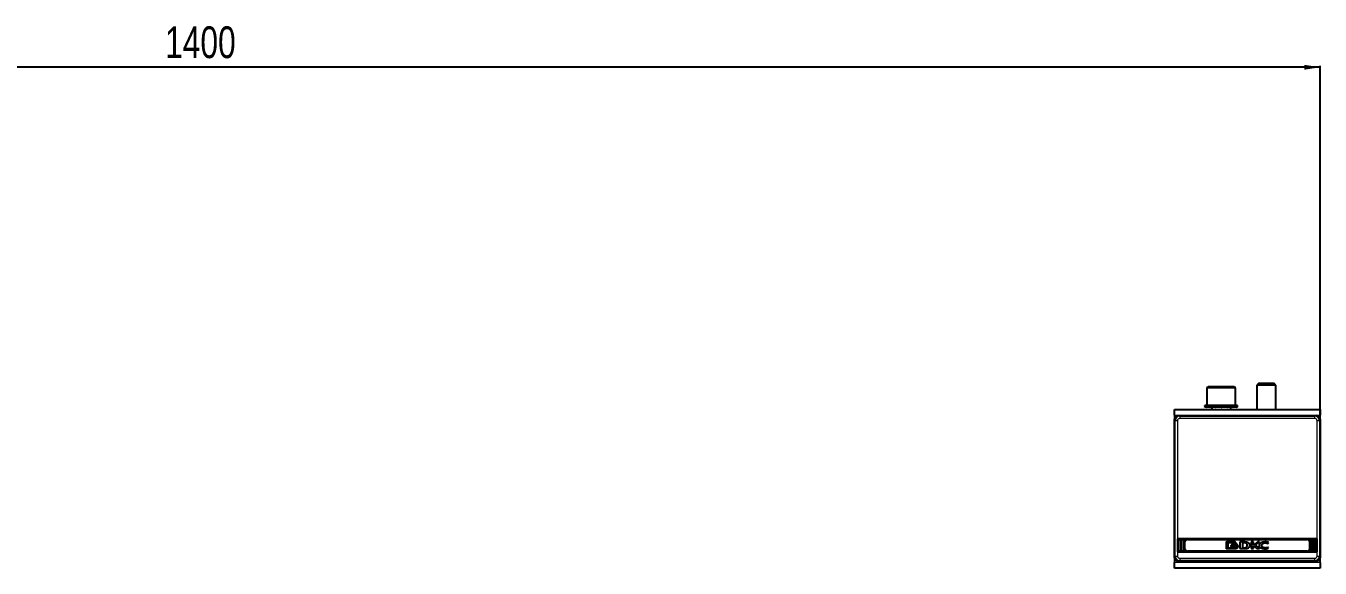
# Model space of a CAD drawing. Header units: millimetres. Extents: x -438 to 4742, y -670 to 658.
# Drawn here: x 379 to 1197, y 195 to 537 of the extents above; entities that cross this region are included whole.
import ezdxf

# ---------------------------------------------------------------- set-up
doc = ezdxf.new("R2010")
doc.units = ezdxf.units.MM
doc.layers.add('FORMAT', color=7, linetype='Continuous')
doc.styles.add('SLDTEXTSTYLE0', font='TXT', dxfattribs={"width": 0.75})
doc.dimstyles.new('SLDDIMSTYLE0', dxfattribs={"dimtxt": 20, "dimasz": 10, "dimexe": 0, "dimexo": 0.0625, "dimgap": 5, "dimtad": 2, "dimdec": 1, "dimrnd": 1e-09, "dimzin": 12, "dimdsep": 46, "dimtxsty": 'SLDTEXTSTYLE0', "dimsah": 1, "dimcen": 0.09, "dimadec": 0, "dimazin": 3, "dimtfac": 1, "dimtofl": 0, "dimtmove": 0, "dimatfit": 3, "dimfxl": 0, "dimfrac": 2, "dimtolj": 1, "dimtzin": 12, "dimarcsym": 0})

# ---------------------------------------------------------------- blocks, each defined once
blk = doc.blocks.new('_D_3')
at = {"layer": 'FORMAT'}
for p, q in [((-203.42, 288.93), (-203.42, 511.86)), ((1196.58, 510.86), (-203.42, 510.86)), ((1196.58, 288.93), (1196.58, 511.86))]:
    blk.add_line(p, q, dxfattribs=at)
for points in [[(-203.42, 510.86), (-193.42, 509.32), (-193.42, 512.4)], [(1196.58, 510.86), (1186.58, 512.4), (1186.58, 509.32)]]:
    blk.add_solid(points, dxfattribs=at)
at = {"layer": 'FORMAT', "insert": (467.02, 536.64), "char_height": 20, "attachment_point": 1, "style": 'SLDTEXTSTYLE0'}
blk.add_mtext('1400', dxfattribs=at)

msp = doc.modelspace()

# ---------------------------------------------------------------- linework, layer by layer
at = {"color": 7, "linetype": 'Continuous', "lineweight": 25}
for p, q in [((1157.65, 311.45), (1156.58, 310.37)), ((1167.5, 311.45), (1157.65, 311.45)), ((1168.58, 310.37), (1167.5, 311.45)), ((1125.08, 308.45), (1125.08, 297.45)), ((1126.08, 309.45), (1134.52, 309.45)), ((1134.52, 309.45), (1142.08, 309.45)), ((1143.08, 297.45), (1143.08, 308.45)), ((1156.58, 310.37), (1156.58, 294.95)), ((1168.58, 310.37), (1156.58, 310.37)), ((1168.58, 294.95), (1168.58, 310.37)), ((1104.58, 291.45), (1104.58, 294.95)), ((1104.58, 294.95), (1196.58, 294.95)), ((1123.83, 297.45), (1123.83, 296.45)), ((1123.83, 297.45), (1123.83, 297.2)), ((1124.65, 297.45), (1123.83, 297.45)), ((1123.83, 297.45), (1123.83, 297.45)), ((1123.83, 296.45), (1123.83, 296.7)), ((1124.65, 296.45), (1123.83, 296.45)), ((1123.83, 296.45), (1123.83, 296.45)), ((1124.65, 297.45), (1124.75, 297.45)), ((1124.65, 296.45), (1124.75, 296.45)), ((1124.75, 297.45), (1124.75, 297.2)), ((1126.9, 297.45), (1124.75, 297.45)), ((1124.75, 296.45), (1124.75, 296.7)), ((1126.9, 296.45), (1124.75, 296.45)), ((1126.9, 297.45), (1127.08, 297.45)), ((1126.9, 296.45), (1127.08, 296.45)), ((1127.08, 297.45), (1127.08, 297.2)), ((1130.25, 297.45), (1127.08, 297.45)), ((1127.08, 296.45), (1127.08, 296.7)), ((1130.25, 296.45), (1127.08, 296.45)), ((1128.08, 296.45), (1128.08, 294.95)), ((1130.25, 297.45), (1130.48, 297.45)), ((1130.25, 296.45), (1130.48, 296.45)), ((1130.48, 297.45), (1130.48, 297.2)), ((1134.18, 297.45), (1130.48, 297.45)), ((1130.48, 296.45), (1130.48, 296.7)), ((1134.18, 296.45), (1130.48, 296.45)), ((1134.18, 297.45), (1134.26, 297.45)), ((1134.18, 296.45), (1134.34, 296.45)), ((1134.34, 296.45), (1134.43, 296.45)), ((1134.38, 297.45), (1134.43, 297.45)), ((1134.43, 297.45), (1134.43, 297.2)), ((1138.09, 297.45), (1134.43, 297.45)), ((1134.43, 296.45), (1134.43, 296.7)), ((1138.09, 296.45), (1134.43, 296.45)), ((1138.09, 297.45), (1138.32, 297.45)), ((1138.09, 296.45), (1138.32, 296.45)), ((1138.32, 297.45), (1138.32, 297.2)), ((1141.4, 297.45), (1138.32, 297.45)), ((1138.32, 296.45), (1138.32, 296.7)), ((1141.4, 296.45), (1138.32, 296.45)), ((1140.08, 294.95), (1140.08, 296.45)), ((1141.4, 297.45), (1141.57, 297.45)), ((1141.4, 296.45), (1141.57, 296.45)), ((1141.57, 297.45), (1141.57, 297.2)), ((1143.59, 297.45), (1141.57, 297.45)), ((1141.57, 296.45), (1141.57, 296.7)), ((1143.59, 296.45), (1141.57, 296.45)), ((1143.59, 297.45), (1143.68, 297.45)), ((1143.59, 296.45), (1143.68, 296.45)), ((1143.68, 297.45), (1143.68, 297.2)), ((1144.33, 297.45), (1143.68, 297.45)), ((1143.68, 296.45), (1143.68, 296.7)), ((1144.33, 296.45), (1143.68, 296.45)), ((1144.33, 296.45), (1144.33, 297.45)), ((1196.58, 294.95), (1196.58, 291.45)), ((1104.58, 291.45), (1104.58, 288.92)), ((1104.58, 288.3), (1104.58, 288.92)), ((1104.58, 202.1), (1104.58, 288.3)), ((1106.85, 291.2), (1107.48, 291.2)), ((1107.48, 291.2), (1143.08, 291.2)), ((1143.08, 291.2), (1143.08, 291.06)), ((1143.58, 290.93), (1157.58, 290.93)), ((1158.08, 291.06), (1158.08, 291.2)), ((1158.08, 291.2), (1193.68, 291.2)), ((1193.68, 291.2), (1194.3, 291.2)), ((1196.58, 288.92), (1196.58, 291.45)), ((1196.58, 288.92), (1196.58, 288.3)), ((1196.58, 288.3), (1196.58, 202.1)), ((1194.68, 213.4), (1106.48, 213.4)), ((1106.48, 213.4), (1106.48, 205.2)), ((1106.98, 205.9), (1106.98, 212.7)), ((1107.18, 212.9), (1108.28, 212.9)), ((1108.48, 212.7), (1108.48, 205.9)), ((1108.98, 205.9), (1108.98, 212.7)), ((1109.18, 212.9), (1110.28, 212.9)), ((1110.48, 212.7), (1110.48, 205.9)), ((1112.98, 212.9), (1188.18, 212.9)), ((1190.68, 212.7), (1190.68, 205.9)), ((1190.88, 212.9), (1191.98, 212.9)), ((1192.18, 205.9), (1192.18, 212.7)), ((1192.68, 212.7), (1192.68, 205.9)), ((1192.88, 212.9), (1193.98, 212.9)), ((1194.18, 205.9), (1194.18, 212.7)), ((1194.68, 205.2), (1194.68, 213.4)), ((1106.48, 205.2), (1194.68, 205.2)), ((1108.28, 205.7), (1107.18, 205.7)), ((1110.28, 205.7), (1109.18, 205.7)), ((1110.98, 207.7), (1110.98, 210.9)), ((1188.18, 205.7), (1112.98, 205.7)), ((1137.15, 210.96), (1137.15, 207.64)), ((1142.83, 211.4), (1137.59, 211.4)), ((1137.59, 207.2), (1142.83, 207.2)), ((1138.56, 211.07), (1142.74, 211.07)), ((1138.56, 207.53), (1138.56, 211.07)), ((1141.02, 207.52), (1138.56, 207.53)), ((1140.3, 209.38), (1140.3, 208.93)), ((1140.3, 208.67), (1140.3, 208.2)), ((1142.74, 211.07), (1142.74, 210.68)), ((1142.74, 210.68), (1143.26, 210.68)), ((1143.26, 210.68), (1143.26, 210.96)), ((1144.75, 208.83), (1144.75, 209.28)), ((1144.75, 208.1), (1144.75, 208.57)), ((1148.72, 211.42), (1145.9, 211.4)), ((1145.9, 211.4), (1145.9, 207.2)), ((1145.9, 207.2), (1148.58, 207.21)), ((1148.52, 210.83), (1147.48, 210.82)), ((1147.48, 210.82), (1147.48, 207.72)), ((1147.48, 207.72), (1148.43, 207.73)), ((1148.58, 207.21), (1148.59, 207.21)), ((1148.59, 207.21), (1148.61, 207.21)), ((1153, 211.4), (1153, 207.2)), ((1154.49, 211.4), (1153, 211.4)), ((1153, 207.2), (1154.51, 207.2)), ((1154.49, 209.43), (1154.49, 211.4)), ((1157.16, 211.4), (1154.49, 209.43)), ((1154.51, 208.96), (1156.52, 207.2)), ((1154.51, 207.2), (1154.51, 208.96)), ((1155.76, 209.54), (1158.29, 211.4)), ((1158.35, 207.2), (1155.76, 209.54)), ((1156.52, 207.2), (1158.35, 207.2)), ((1158.29, 211.4), (1157.16, 211.4)), ((1163.56, 210.38), (1163.75, 210.38)), ((1163.74, 207.43), (1163.93, 207.97)), ((1163.75, 210.38), (1164.01, 211.1)), ((1163.93, 207.97), (1163.77, 207.97)), ((1190.18, 207.7), (1190.18, 210.9)), ((1191.98, 205.7), (1190.88, 205.7)), ((1193.98, 205.7), (1192.88, 205.7)), ((1104.58, 201.47), (1104.58, 202.1)), ((1104.58, 201.47), (1104.58, 198.45)), ((1104.58, 194.95), (1104.58, 198.45)), ((1107.48, 199.2), (1106.85, 199.2)), ((1143.08, 199.2), (1107.48, 199.2)), ((1143.08, 199.2), (1143.08, 199.33)), ((1143.58, 199.47), (1157.58, 199.47)), ((1158.08, 199.33), (1158.08, 199.2)), ((1193.68, 199.2), (1158.08, 199.2)), ((1194.3, 199.2), (1193.68, 199.2)), ((1196.58, 202.1), (1196.58, 201.47)), ((1196.58, 198.45), (1196.58, 201.47)), ((1196.58, 198.45), (1196.58, 194.95)), ((1196.58, 194.95), (1104.58, 194.95))]:
    msp.add_line(p, q, dxfattribs=at)
at = {"color": 8, "linetype": 'Continuous', "lineweight": 18}
for p, q in [((1134.57, 308.45), (1125.08, 308.45)), ((1143.08, 308.45), (1134.57, 308.45)), ((1104.58, 291.45), (1196.58, 291.45)), ((1105.03, 287.85), (1104.58, 288.3)), ((1106.48, 287.85), (1105.03, 287.85)), ((1105.03, 202.55), (1105.03, 287.85)), ((1106.48, 287.85), (1106.48, 213.4)), ((1107.48, 291.2), (1107.93, 290.74)), ((1107.93, 290.74), (1107.93, 289.3)), ((1107.93, 290.74), (1193.23, 290.74)), ((1193.23, 289.3), (1107.93, 289.3)), ((1193.23, 290.74), (1193.68, 291.2)), ((1193.23, 289.3), (1193.23, 290.74)), ((1194.68, 213.4), (1194.68, 287.85)), ((1196.13, 287.85), (1194.68, 287.85)), ((1196.58, 288.3), (1196.13, 287.85)), ((1196.13, 287.85), (1196.13, 202.55)), ((1106.98, 205.9), (1106.98, 212.7)), ((1106.98, 212.7), (1107.08, 212.7)), ((1106.98, 212.7), (1106.98, 212.7)), ((1107.08, 212.7), (1107.08, 205.9)), ((1107.18, 212.8), (1107.18, 212.9)), ((1107.18, 212.9), (1108.28, 212.9)), ((1107.18, 212.9), (1107.18, 212.9)), ((1108.28, 212.8), (1107.18, 212.8)), ((1108.28, 212.8), (1108.28, 212.9)), ((1108.28, 212.9), (1108.28, 212.9)), ((1108.38, 205.9), (1108.38, 212.7)), ((1108.38, 212.7), (1108.48, 212.7)), ((1108.48, 212.7), (1108.48, 205.9)), ((1108.48, 212.7), (1108.48, 212.7)), ((1108.98, 205.9), (1108.98, 212.7)), ((1108.98, 212.7), (1109.08, 212.7)), ((1108.98, 212.7), (1108.98, 212.7)), ((1109.08, 212.7), (1109.08, 205.9)), ((1109.18, 212.8), (1109.18, 212.9)), ((1109.18, 212.9), (1110.28, 212.9)), ((1109.18, 212.9), (1109.18, 212.9)), ((1110.28, 212.8), (1109.18, 212.8)), ((1110.28, 212.8), (1110.28, 212.9)), ((1110.28, 212.9), (1110.28, 212.9)), ((1110.38, 205.9), (1110.38, 212.7)), ((1110.38, 212.7), (1110.48, 212.7)), ((1110.48, 212.7), (1110.48, 205.9)), ((1110.48, 212.7), (1110.48, 212.7)), ((1112.98, 212.9), (1188.18, 212.9)), ((1112.98, 212.8), (1112.98, 212.9)), ((1112.98, 212.9), (1112.98, 212.9)), ((1188.18, 212.8), (1112.98, 212.8)), ((1188.18, 212.9), (1188.18, 212.8)), ((1188.18, 212.9), (1188.18, 212.9)), ((1190.68, 212.7), (1190.78, 212.7)), ((1190.68, 205.9), (1190.68, 212.7)), ((1190.68, 212.7), (1190.68, 212.7)), ((1190.78, 212.7), (1190.78, 205.9)), ((1190.88, 212.9), (1190.88, 212.8)), ((1190.88, 212.9), (1191.98, 212.9)), ((1190.88, 212.9), (1190.88, 212.9)), ((1191.98, 212.8), (1190.88, 212.8)), ((1191.98, 212.9), (1191.98, 212.8)), ((1191.98, 212.9), (1191.98, 212.9)), ((1192.08, 205.9), (1192.08, 212.7)), ((1192.08, 212.7), (1192.18, 212.7)), ((1192.18, 212.7), (1192.18, 205.9)), ((1192.18, 212.7), (1192.18, 212.7)), ((1192.68, 205.9), (1192.68, 212.7)), ((1192.78, 212.7), (1192.68, 212.7)), ((1192.68, 212.7), (1192.68, 212.7)), ((1192.78, 212.7), (1192.78, 205.9)), ((1192.88, 212.8), (1192.88, 212.9)), ((1192.88, 212.9), (1193.98, 212.9)), ((1192.88, 212.9), (1192.88, 212.9)), ((1193.98, 212.8), (1192.88, 212.8)), ((1193.98, 212.8), (1193.98, 212.9)), ((1193.98, 212.9), (1193.98, 212.9)), ((1194.08, 205.9), (1194.08, 212.7)), ((1194.18, 212.7), (1194.08, 212.7)), ((1194.18, 212.7), (1194.18, 205.9)), ((1194.18, 212.7), (1194.18, 212.7)), ((1106.48, 205.2), (1106.48, 202.55)), ((1106.98, 205.9), (1107.08, 205.9)), ((1106.98, 205.9), (1106.98, 205.9)), ((1107.18, 205.8), (1108.28, 205.8)), ((1107.18, 205.7), (1107.18, 205.8)), ((1108.28, 205.7), (1107.18, 205.7)), ((1107.18, 205.7), (1107.18, 205.7)), ((1108.28, 205.7), (1108.28, 205.8)), ((1108.28, 205.7), (1108.28, 205.7)), ((1108.38, 205.9), (1108.48, 205.9)), ((1108.48, 205.9), (1108.48, 205.9)), ((1108.98, 205.9), (1109.08, 205.9)), ((1108.98, 205.9), (1108.98, 205.9)), ((1109.18, 205.8), (1110.28, 205.8)), ((1109.18, 205.7), (1109.18, 205.8)), ((1110.28, 205.7), (1109.18, 205.7)), ((1109.18, 205.7), (1109.18, 205.7)), ((1110.28, 205.7), (1110.28, 205.8)), ((1110.28, 205.7), (1110.28, 205.7)), ((1110.38, 205.9), (1110.48, 205.9)), ((1110.48, 205.9), (1110.48, 205.9)), ((1110.98, 207.7), (1110.98, 210.9)), ((1111.08, 210.9), (1110.98, 210.9)), ((1110.98, 210.9), (1110.98, 210.9)), ((1111.08, 207.7), (1110.98, 207.7)), ((1110.98, 207.7), (1110.98, 207.7)), ((1111.08, 210.9), (1111.08, 207.7)), ((1112.98, 205.8), (1188.18, 205.8)), ((1112.98, 205.8), (1112.98, 205.7)), ((1188.18, 205.7), (1112.98, 205.7)), ((1112.98, 205.7), (1112.98, 205.7)), ((1188.18, 205.7), (1188.18, 205.8)), ((1188.18, 205.7), (1188.18, 205.7)), ((1190.08, 207.7), (1190.08, 210.9)), ((1190.18, 210.9), (1190.08, 210.9)), ((1190.18, 207.7), (1190.08, 207.7)), ((1190.18, 210.9), (1190.18, 207.7)), ((1190.18, 210.9), (1190.18, 210.9)), ((1190.18, 207.7), (1190.18, 207.7)), ((1190.68, 205.9), (1190.78, 205.9)), ((1190.68, 205.9), (1190.68, 205.9)), ((1190.88, 205.8), (1191.98, 205.8)), ((1190.88, 205.8), (1190.88, 205.7)), ((1191.98, 205.7), (1190.88, 205.7)), ((1190.88, 205.7), (1190.88, 205.7)), ((1191.98, 205.8), (1191.98, 205.7)), ((1191.98, 205.7), (1191.98, 205.7)), ((1192.08, 205.9), (1192.18, 205.9)), ((1192.18, 205.9), (1192.18, 205.9)), ((1192.78, 205.9), (1192.68, 205.9)), ((1192.68, 205.9), (1192.68, 205.9)), ((1192.88, 205.7), (1192.88, 205.8)), ((1192.88, 205.8), (1193.98, 205.8)), ((1193.98, 205.7), (1192.88, 205.7)), ((1192.88, 205.7), (1192.88, 205.7)), ((1193.98, 205.7), (1193.98, 205.8)), ((1193.98, 205.7), (1193.98, 205.7)), ((1194.18, 205.9), (1194.08, 205.9)), ((1194.18, 205.9), (1194.18, 205.9)), ((1194.68, 202.55), (1194.68, 205.2)), ((1104.58, 202.1), (1105.03, 202.55)), ((1196.58, 198.45), (1104.58, 198.45)), ((1105.03, 202.55), (1106.48, 202.55)), ((1107.93, 199.65), (1107.48, 199.2)), ((1107.93, 201.1), (1193.23, 201.1)), ((1107.93, 201.1), (1107.93, 199.65)), ((1193.23, 199.65), (1107.93, 199.65)), ((1193.23, 199.65), (1193.23, 201.1)), ((1193.68, 199.2), (1193.23, 199.65)), ((1194.68, 202.55), (1196.13, 202.55)), ((1196.13, 202.55), (1196.58, 202.1))]:
    msp.add_line(p, q, dxfattribs=at)
at = {"color": 7, "linetype": 'Continuous', "lineweight": 25}
for centre, radius, start, end in [((1126.08, 308.45), 1, 90, 180), ((1142.08, 308.45), 1, 0, 90), ((1107.18, 212.7), 0.2, 90, 180), ((1108.28, 212.7), 0.2, 360, 90), ((1109.18, 212.7), 0.2, 90, 180), ((1110.28, 212.7), 0.2, 360, 90), ((1112.98, 210.9), 2, 90, 180), ((1188.18, 210.9), 2, 0, 90), ((1190.88, 212.7), 0.2, 90, 180), ((1191.98, 212.7), 0.2, 0, 90), ((1192.88, 212.7), 0.2, 90, 180), ((1193.98, 212.7), 0.2, 0, 90), ((1107.18, 205.9), 0.2, 180, 270), ((1108.28, 205.9), 0.2, 270, 360), ((1109.18, 205.9), 0.2, 180, 270), ((1110.28, 205.9), 0.2, 270, 360), ((1112.98, 207.7), 2, 180, 270), ((1188.18, 207.7), 2, 270, 0), ((1190.88, 205.9), 0.2, 180, 270), ((1191.98, 205.9), 0.2, 270, 0), ((1192.88, 205.9), 0.2, 180, 270), ((1193.98, 205.9), 0.2, 270, 0)]:
    msp.add_arc(centre, radius, start, end, dxfattribs=at)
at = {"color": 8, "linetype": 'Continuous', "lineweight": 18}
for centre, radius, start, end in [((1107.18, 212.7), 0.198, 90, 180), ((1107.18, 212.7), 0.0982, 90, 180), ((1108.28, 212.7), 0.198, 360, 90), ((1108.28, 212.7), 0.0982, 360, 90), ((1109.18, 212.7), 0.198, 90, 180), ((1109.18, 212.7), 0.0982, 90, 180), ((1110.28, 212.7), 0.198, 360, 90), ((1110.28, 212.7), 0.0982, 360, 90), ((1112.98, 210.9), 2, 90, 180), ((1112.98, 210.9), 1.9, 90, 180), ((1188.18, 210.9), 2, 0, 90), ((1188.18, 210.9), 1.9, 0, 90), ((1190.88, 212.7), 0.198, 90, 180), ((1190.88, 212.7), 0.0982, 90, 180), ((1191.98, 212.7), 0.198, 0, 90), ((1191.98, 212.7), 0.0982, 0, 90), ((1192.88, 212.7), 0.198, 90, 180), ((1192.88, 212.7), 0.0982, 90, 180), ((1193.98, 212.7), 0.198, 0, 90), ((1193.98, 212.7), 0.0982, 0, 90), ((1107.18, 205.9), 0.198, 180, 270), ((1107.18, 205.9), 0.0982, 180, 270), ((1108.28, 205.9), 0.0982, 270, 360), ((1108.28, 205.9), 0.198, 270, 360), ((1109.18, 205.9), 0.198, 180, 270), ((1109.18, 205.9), 0.0982, 180, 270), ((1110.28, 205.9), 0.0982, 270, 360), ((1110.28, 205.9), 0.198, 270, 360), ((1112.98, 207.7), 2, 180, 270), ((1112.98, 207.7), 1.9, 180, 270), ((1188.18, 207.7), 1.9, 270, 0), ((1188.18, 207.7), 2, 270, 0), ((1190.88, 205.9), 0.198, 180, 270), ((1190.88, 205.9), 0.0982, 180, 270), ((1191.98, 205.9), 0.0982, 270, 0), ((1191.98, 205.9), 0.198, 270, 0), ((1192.88, 205.9), 0.198, 180, 270), ((1192.88, 205.9), 0.0982, 180, 270), ((1193.98, 205.9), 0.0982, 270, 0), ((1193.98, 205.9), 0.198, 270, 0)]:
    msp.add_arc(centre, radius, start, end, dxfattribs=at)
at = {"color": 7, "linetype": 'Continuous', "lineweight": 25}
for centre, major_axis, ratio, start_param, end_param in [((1107.63, 288.15), (2.27, -2.27), 0.935113, 2.575748, 3.707437), ((1143.58, 291.06), (0.5, 0), 0.267949, 3.141593, 4.712389), ((1157.58, 291.06), (0.5, 0), 0.267949, 4.712389, 6.283185), ((1193.53, 288.15), (-2.27, -2.27), 0.935113, 2.575748, 3.707437), ((1107.63, 202.25), (2.27, 2.27), 0.935113, 2.575748, 3.707437), ((1143.58, 199.33), (0.5, 0), 0.267949, 1.570796, 3.141593), ((1157.58, 199.33), (0.5, 0), 0.267949, 0, 1.570796), ((1193.53, 202.25), (-2.27, 2.27), 0.935113, 2.575748, 3.707437)]:
    msp.add_ellipse(centre, major_axis=major_axis, ratio=ratio, start_param=start_param, end_param=end_param, dxfattribs=at)
at = {"color": 8, "linetype": 'Continuous', "lineweight": 18}
for centre, major_axis, ratio, start_param, end_param in [((1108.03, 287.74), (2.13, -2.13), 0.997754, 2.389713, 3.893472), ((1108.03, 287.74), (1.13, -1.13), 0.935113, 2.389713, 3.893472), ((1193.12, 287.74), (2.13, 2.13), 0.997754, 5.531306, 7.035065), ((1193.12, 287.74), (-1.13, -1.13), 0.935113, 2.389713, 3.893472), ((1108.03, 202.65), (2.13, 2.13), 0.997754, 2.389713, 3.893472), ((1108.03, 202.65), (1.13, 1.13), 0.935113, 2.389713, 3.893472), ((1193.12, 202.65), (-1.13, 1.13), 0.935113, 2.389713, 3.893472), ((1193.12, 202.65), (-2.13, 2.13), 0.997754, 2.389713, 3.893472)]:
    msp.add_ellipse(centre, major_axis=major_axis, ratio=ratio, start_param=start_param, end_param=end_param, dxfattribs=at)
at = {"color": 7, "linetype": 'Continuous', "lineweight": 25}
for points, knots in [([(1123.83, 297.2), (1123.83, 297.24), (1123.83, 297.3), (1123.83, 297.38), (1123.83, 297.43), (1123.83, 297.45)], [0, 0, 0, 0, 0.4999808, 0.7499881, 1, 1, 1, 1]), ([(1123.83, 296.45), (1123.83, 296.47), (1123.83, 296.51), (1123.83, 296.59), (1123.83, 296.66), (1123.83, 296.7)], [0, 0, 0, 0, 0.25014, 0.50028, 1, 1, 1, 1]), ([(1124.75, 297.2), (1124.73, 297.24), (1124.7, 297.3), (1124.67, 297.38), (1124.66, 297.43), (1124.65, 297.45)], [0, 0, 0, 0, 0.499981, 0.749988, 1, 1, 1, 1]), ([(1124.65, 296.45), (1124.66, 296.47), (1124.67, 296.51), (1124.7, 296.59), (1124.73, 296.66), (1124.75, 296.7)], [0, 0, 0, 0, 0.25014, 0.50028, 1, 1, 1, 1]), ([(1127.08, 297.2), (1127.05, 297.24), (1127.01, 297.3), (1126.95, 297.38), (1126.92, 297.43), (1126.9, 297.45)], [0, 0, 0, 0, 0.499981, 0.749988, 1, 1, 1, 1]), ([(1126.9, 296.45), (1126.92, 296.47), (1126.95, 296.51), (1127.01, 296.59), (1127.05, 296.66), (1127.08, 296.7)], [0, 0, 0, 0, 0.25014, 0.50028, 1, 1, 1, 1]), ([(1130.48, 297.2), (1130.44, 297.24), (1130.38, 297.3), (1130.31, 297.38), (1130.27, 297.43), (1130.25, 297.45)], [0, 0, 0, 0, 0.499981, 0.749988, 1, 1, 1, 1]), ([(1130.25, 296.45), (1130.27, 296.47), (1130.31, 296.51), (1130.38, 296.59), (1130.44, 296.66), (1130.48, 296.7)], [0, 0, 0, 0, 0.25014, 0.50028, 1, 1, 1, 1]), ([(1134.43, 297.2), (1134.39, 297.24), (1134.32, 297.3), (1134.24, 297.38), (1134.2, 297.43), (1134.18, 297.45)], [0, 0, 0, 0, 0.499981, 0.749988, 1, 1, 1, 1]), ([(1134.18, 296.45), (1134.2, 296.47), (1134.24, 296.51), (1134.32, 296.59), (1134.39, 296.66), (1134.43, 296.7)], [0, 0, 0, 0, 0.25014, 0.50028, 1, 1, 1, 1]), ([(1134.43, 297.2), (1134.41, 297.27), (1134.38, 297.4), (1134.35, 297.43), (1134.34, 297.45)], [0, 0, 0, 0, 0.561794, 1, 1, 1, 1]), ([(1134.43, 296.7), (1134.41, 296.62), (1134.38, 296.49), (1134.35, 296.46), (1134.34, 296.45)], [0, 0, 0, 0, 0.561794, 1, 1, 1, 1]), ([(1138.32, 297.2), (1138.28, 297.24), (1138.23, 297.3), (1138.15, 297.38), (1138.11, 297.43), (1138.09, 297.45)], [0, 0, 0, 0, 0.499981, 0.749988, 1, 1, 1, 1]), ([(1138.09, 296.45), (1138.11, 296.47), (1138.15, 296.51), (1138.23, 296.59), (1138.28, 296.66), (1138.32, 296.7)], [0, 0, 0, 0, 0.2501401, 0.5002802, 1, 1, 1, 1]), ([(1141.57, 297.2), (1141.54, 297.24), (1141.5, 297.3), (1141.44, 297.38), (1141.41, 297.43), (1141.4, 297.45)], [0, 0, 0, 0, 0.4999808, 0.7499881, 1, 1, 1, 1]), ([(1141.4, 296.45), (1141.41, 296.47), (1141.44, 296.51), (1141.5, 296.59), (1141.54, 296.66), (1141.57, 296.7)], [0, 0, 0, 0, 0.25014, 0.50028, 1, 1, 1, 1]), ([(1143.68, 297.2), (1143.66, 297.24), (1143.64, 297.3), (1143.61, 297.38), (1143.59, 297.43), (1143.59, 297.45)], [0, 0, 0, 0, 0.499981, 0.749988, 1, 1, 1, 1]), ([(1143.59, 296.45), (1143.59, 296.47), (1143.61, 296.51), (1143.64, 296.59), (1143.66, 296.66), (1143.68, 296.7)], [0, 0, 0, 0, 0.2501401, 0.5002802, 1, 1, 1, 1]), ([(1137.59, 211.4), (1137.52, 211.39), (1137.39, 211.37), (1137.25, 211.26), (1137.17, 211.11), (1137.16, 211.01), (1137.15, 210.96)], [0, 0, 0, 0, 0.281303, 0.555629, 0.773878, 1, 1, 1, 1]), ([(1137.15, 207.64), (1137.16, 207.57), (1137.18, 207.44), (1137.29, 207.3), (1137.43, 207.21), (1137.53, 207.2), (1137.59, 207.2)], [0, 0, 0, 0, 0.285197, 0.5604282, 0.7770436, 1, 1, 1, 1]), ([(1142.55, 208.38), (1142.26, 208.4), (1141.7, 208.43), (1141.02, 208.67), (1140.53, 208.98), (1140.37, 209.26), (1140.3, 209.38)], [0, 0, 0, 0, 0.341641, 0.638783, 0.834973, 1, 1, 1, 1]), ([(1140.3, 208.93), (1140.36, 208.83), (1140.48, 208.6), (1140.82, 208.34), (1141.49, 208.02), (1142.1, 207.97), (1142.55, 207.93)], [0, 0, 0, 0, 0.13872, 0.298957, 0.48357, 1, 1, 1, 1]), ([(1142.55, 207.67), (1142.26, 207.69), (1141.7, 207.72), (1141.02, 207.96), (1140.53, 208.27), (1140.37, 208.54), (1140.3, 208.67)], [0, 0, 0, 0, 0.34171, 0.638876, 0.835038, 1, 1, 1, 1]), ([(1140.3, 208.2), (1140.34, 208.13), (1140.41, 207.97), (1140.66, 207.73), (1140.88, 207.6), (1141.02, 207.52)], [0, 0, 0, 0, 0.244932, 0.514807, 1, 1, 1, 1]), ([(1142.55, 210.45), (1142.3, 210.43), (1141.83, 210.4), (1141.25, 210.17), (1140.83, 209.88), (1140.68, 209.63), (1140.61, 209.51)], [0, 0, 0, 0, 0.32886, 0.621368, 0.822445, 1, 1, 1, 1]), ([(1140.61, 209.51), (1140.63, 209.48), (1140.65, 209.42), (1140.69, 209.36), (1140.71, 209.34)], [0, 0, 0, 0, 0.556647, 1, 1, 1, 1]), ([(1140.71, 209.34), (1140.81, 209.46), (1141.05, 209.72), (1141.68, 210.03), (1142.21, 210.07), (1142.55, 210.1)], [0, 0, 0, 0, 0.235625, 0.507433, 1, 1, 1, 1]), ([(1142.55, 209.9), (1142.16, 209.86), (1141.63, 209.81), (1141.05, 209.5), (1140.87, 209.32), (1140.78, 209.24)], [0, 0, 0, 0, 0.607099, 0.813781, 1, 1, 1, 1]), ([(1140.78, 209.24), (1140.81, 209.21), (1140.87, 209.15), (1140.94, 209.1), (1140.97, 209.07)], [0, 0, 0, 0, 0.548878, 1, 1, 1, 1]), ([(1140.97, 209.07), (1141.22, 209.23), (1141.71, 209.52), (1142.28, 209.55), (1142.55, 209.56)], [0, 0, 0, 0, 0.521089, 1, 1, 1, 1]), ([(1142.55, 209.34), (1142.25, 209.33), (1141.75, 209.29), (1141.31, 209.07), (1141.13, 208.97)], [0, 0, 0, 0, 0.591571, 1, 1, 1, 1]), ([(1141.13, 208.97), (1141.19, 208.94), (1141.31, 208.88), (1141.44, 208.84), (1141.5, 208.82)], [0, 0, 0, 0, 0.541848, 1, 1, 1, 1]), ([(1141.5, 208.82), (1141.69, 208.88), (1142.03, 208.98), (1142.39, 209), (1142.55, 209)], [0, 0, 0, 0, 0.540329, 1, 1, 1, 1]), ([(1144.5, 209.48), (1144.45, 209.58), (1144.34, 209.8), (1144.04, 210.04), (1143.47, 210.36), (1142.94, 210.41), (1142.55, 210.45)], [0, 0, 0, 0, 0.149079, 0.314363, 0.498773, 1, 1, 1, 1]), ([(1142.55, 210.1), (1142.78, 210.09), (1143.2, 210.07), (1143.74, 209.88), (1144.16, 209.63), (1144.33, 209.42), (1144.41, 209.32)], [0, 0, 0, 0, 0.322978, 0.614423, 0.818337, 1, 1, 1, 1]), ([(1144.32, 209.23), (1144.21, 209.34), (1143.97, 209.57), (1143.36, 209.83), (1142.87, 209.88), (1142.55, 209.9)], [0, 0, 0, 0, 0.239541, 0.512395, 1, 1, 1, 1]), ([(1142.55, 209.56), (1142.89, 209.54), (1143.46, 209.5), (1143.94, 209.2), (1144.14, 209.07)], [0, 0, 0, 0, 0.598426, 1, 1, 1, 1]), ([(1143.97, 208.97), (1143.73, 209.09), (1143.28, 209.31), (1142.79, 209.33), (1142.55, 209.34)], [0, 0, 0, 0, 0.528395, 1, 1, 1, 1]), ([(1144.75, 209.28), (1144.69, 209.18), (1144.54, 208.98), (1144.2, 208.75), (1143.55, 208.46), (1142.97, 208.41), (1142.55, 208.38)], [0, 0, 0, 0, 0.141525, 0.304329, 0.489562, 1, 1, 1, 1]), ([(1142.55, 209), (1142.76, 208.99), (1143.11, 208.98), (1143.45, 208.87), (1143.59, 208.82)], [0, 0, 0, 0, 0.579402, 1, 1, 1, 1]), ([(1142.55, 207.93), (1142.83, 207.95), (1143.35, 207.98), (1144.01, 208.19), (1144.49, 208.47), (1144.67, 208.72), (1144.75, 208.83)], [0, 0, 0, 0, 0.33644, 0.632575, 0.831337, 1, 1, 1, 1]), ([(1144.75, 208.57), (1144.69, 208.47), (1144.54, 208.26), (1144.2, 208.04), (1143.55, 207.74), (1142.97, 207.7), (1142.55, 207.67)], [0, 0, 0, 0, 0.141571, 0.304387, 0.489612, 1, 1, 1, 1]), ([(1143.26, 210.96), (1143.26, 211.02), (1143.24, 211.15), (1143.12, 211.3), (1142.98, 211.38), (1142.88, 211.39), (1142.83, 211.4)], [0, 0, 0, 0, 0.285248, 0.560563, 0.777151, 1, 1, 1, 1]), ([(1142.83, 207.2), (1143.04, 207.22), (1143.48, 207.27), (1144.03, 207.51), (1144.49, 207.77), (1144.67, 208), (1144.75, 208.1)], [0, 0, 0, 0, 0.289383, 0.600301, 0.822929, 1, 1, 1, 1]), ([(1143.59, 208.82), (1143.67, 208.84), (1143.8, 208.89), (1143.92, 208.95), (1143.97, 208.97)], [0, 0, 0, 0, 0.575396, 1, 1, 1, 1]), ([(1144.14, 209.07), (1144.17, 209.1), (1144.24, 209.15), (1144.3, 209.21), (1144.32, 209.23)], [0, 0, 0, 0, 0.569699, 1, 1, 1, 1]), ([(1144.41, 209.32), (1144.43, 209.35), (1144.46, 209.4), (1144.49, 209.45), (1144.5, 209.48)], [0, 0, 0, 0, 0.5646322, 1, 1, 1, 1]), ([(1148.43, 207.73), (1148.7, 207.74), (1149.21, 207.75), (1149.83, 207.9), (1150.19, 208.18), (1150.38, 208.47), (1150.5, 208.85), (1150.51, 209.14), (1150.52, 209.3)], [0, 0, 0, 0, 0.274676, 0.503042, 0.607381, 0.716579, 0.843412, 1, 1, 1, 1]), ([(1149.17, 210.78), (1149.04, 210.79), (1148.82, 210.82), (1148.61, 210.83), (1148.52, 210.83)], [0, 0, 0, 0, 0.586635, 1, 1, 1, 1]), ([(1148.61, 207.21), (1148.72, 207.21), (1148.94, 207.22), (1149.16, 207.23), (1149.28, 207.23)], [0, 0, 0, 0, 0.486421, 1, 1, 1, 1]), ([(1151.09, 210.98), (1150.93, 211.05), (1150.57, 211.22), (1149.77, 211.38), (1149.14, 211.4), (1148.72, 211.42)], [0, 0, 0, 0, 0.216742, 0.489643, 1, 1, 1, 1]), ([(1150.52, 209.3), (1150.51, 209.44), (1150.51, 209.68), (1150.44, 210), (1150.31, 210.26), (1150.08, 210.5), (1149.68, 210.67), (1149.35, 210.74), (1149.17, 210.78)], [0, 0, 0, 0, 0.176808, 0.319231, 0.43938, 0.552395, 0.749205, 1, 1, 1, 1]), ([(1149.28, 207.23), (1149.48, 207.24), (1149.84, 207.26), (1150.2, 207.32), (1150.36, 207.35)], [0, 0, 0, 0, 0.55183, 1, 1, 1, 1]), ([(1150.36, 207.35), (1150.58, 207.42), (1151, 207.55), (1151.53, 207.91), (1151.93, 208.36), (1152.17, 208.88), (1152.22, 209.45), (1152.06, 210.02), (1151.68, 210.57), (1151.3, 210.84), (1151.09, 210.98)], [0, 0, 0, 0, 0.138091, 0.265455, 0.384013, 0.496103, 0.605759, 0.71979, 0.847662, 1, 1, 1, 1]), ([(1161.9, 211.45), (1161.4, 211.42), (1160.47, 211.37), (1159.24, 210.93), (1158.48, 210.36), (1158.13, 209.79), (1158.1, 209.5), (1158.08, 209.35)], [0, 0, 0, 0, 0.315674, 0.58952, 0.813199, 0.909026, 1, 1, 1, 1]), ([(1158.08, 209.35), (1158.1, 209.14), (1158.14, 208.7), (1158.51, 208.09), (1159.23, 207.56), (1160.39, 207.2), (1161.34, 207.16), (1161.88, 207.14)], [0, 0, 0, 0, 0.130532, 0.266031, 0.423997, 0.666819, 1, 1, 1, 1]), ([(1159.76, 209.25), (1159.78, 209.42), (1159.82, 209.76), (1160.12, 210.2), (1160.57, 210.57), (1161.19, 210.85), (1161.68, 210.88), (1161.93, 210.9)], [0, 0, 0, 0, 0.165415, 0.334737, 0.516014, 0.747902, 1, 1, 1, 1]), ([(1161.93, 207.6), (1161.61, 207.63), (1161.01, 207.69), (1160.29, 208.11), (1159.84, 208.65), (1159.78, 209.05), (1159.76, 209.25)], [0, 0, 0, 0, 0.317455, 0.60205, 0.80504, 1, 1, 1, 1]), ([(1161.88, 207.14), (1162.25, 207.16), (1162.88, 207.18), (1163.48, 207.36), (1163.74, 207.43)], [0, 0, 0, 0, 0.577653, 1, 1, 1, 1]), ([(1164.01, 211.1), (1163.64, 211.21), (1162.95, 211.42), (1162.23, 211.44), (1161.9, 211.45)], [0, 0, 0, 0, 0.5368, 1, 1, 1, 1]), ([(1161.93, 210.9), (1162.27, 210.87), (1162.86, 210.82), (1163.35, 210.51), (1163.56, 210.38)], [0, 0, 0, 0, 0.579608, 1, 1, 1, 1]), ([(1163.77, 207.97), (1163.45, 207.85), (1162.85, 207.63), (1162.22, 207.61), (1161.93, 207.6)], [0, 0, 0, 0, 0.547643, 1, 1, 1, 1])]:
    msp.add_open_spline(points, degree=3, knots=knots, dxfattribs=at)

# ---------------------------------------------------------------- dimensions: what is measured, and where the dimension line sits
at = {"layer": 'FORMAT'}
dim = msp.add_linear_dim(base=(-203.42, 510.86), p1=(1196.58, 288.92), p2=(-203.42, 288.92), angle=0, dimstyle='SLDDIMSTYLE0', dxfattribs=at)
dim.commit()
dim.dimension.update_dxf_attribs({"geometry": '_D_3', "text_midpoint": (496.58, 510.86), "dimtype": 160})

doc.saveas('drawing.dxf')
